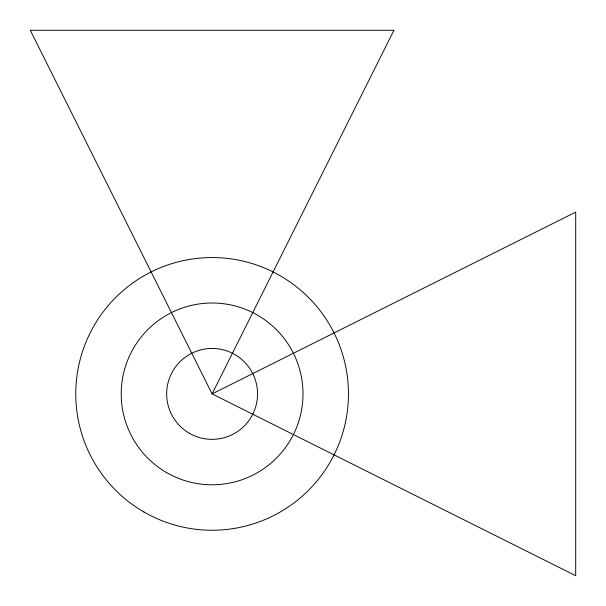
<?xml version="1.0" encoding="UTF-8"?>
<svg xmlns="http://www.w3.org/2000/svg" width="606" height="606" viewBox="0 0 606 606"><rect width="100%" height="100%" fill="white"/><g stroke="black" fill="none" stroke-linecap="round" stroke-linejoin="round"><path stroke-width="0.91" d="M393.9 30.3L212.1 393.9L575.7 575.7L575.7 212.1L212.1 393.9L30.3 30.3L393.9 30.3M143.925 511.979A136.35 136.35 0 0 0 348.45 393.9A136.35 136.35 0 0 0 143.925 275.821A136.35 136.35 0 0 0 143.925 511.979M166.65 472.619A90.9 90.9 0 0 0 303 393.9A90.9 90.9 0 0 0 166.65 315.181A90.9 90.9 0 0 0 166.65 472.619M189.375 433.26A45.45 45.45 0 0 0 257.55 393.9A45.45 45.45 0 0 0 189.375 354.54A45.45 45.45 0 0 0 189.375 433.26"/></g></svg>
